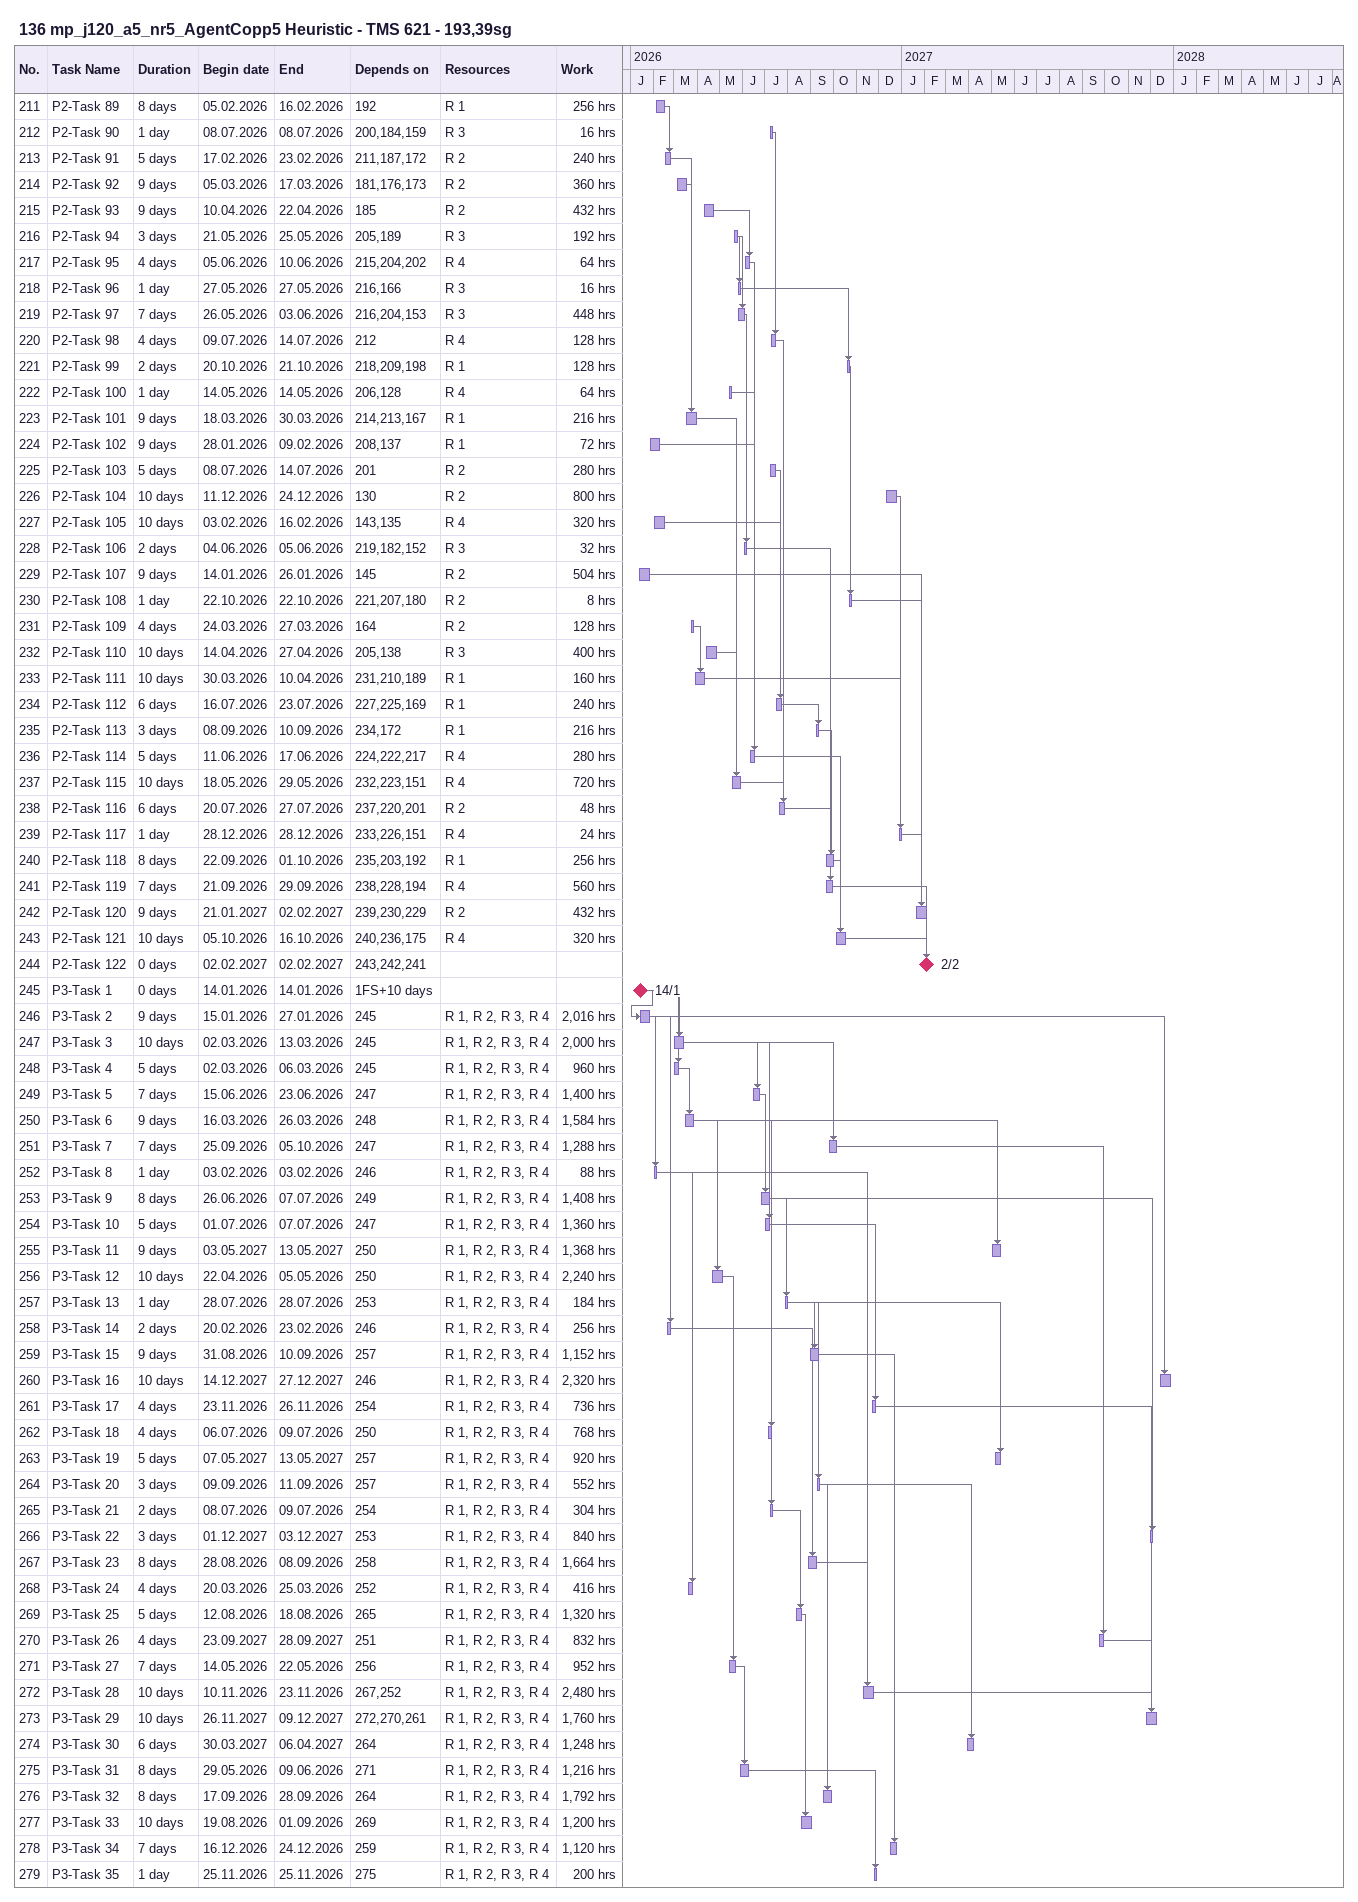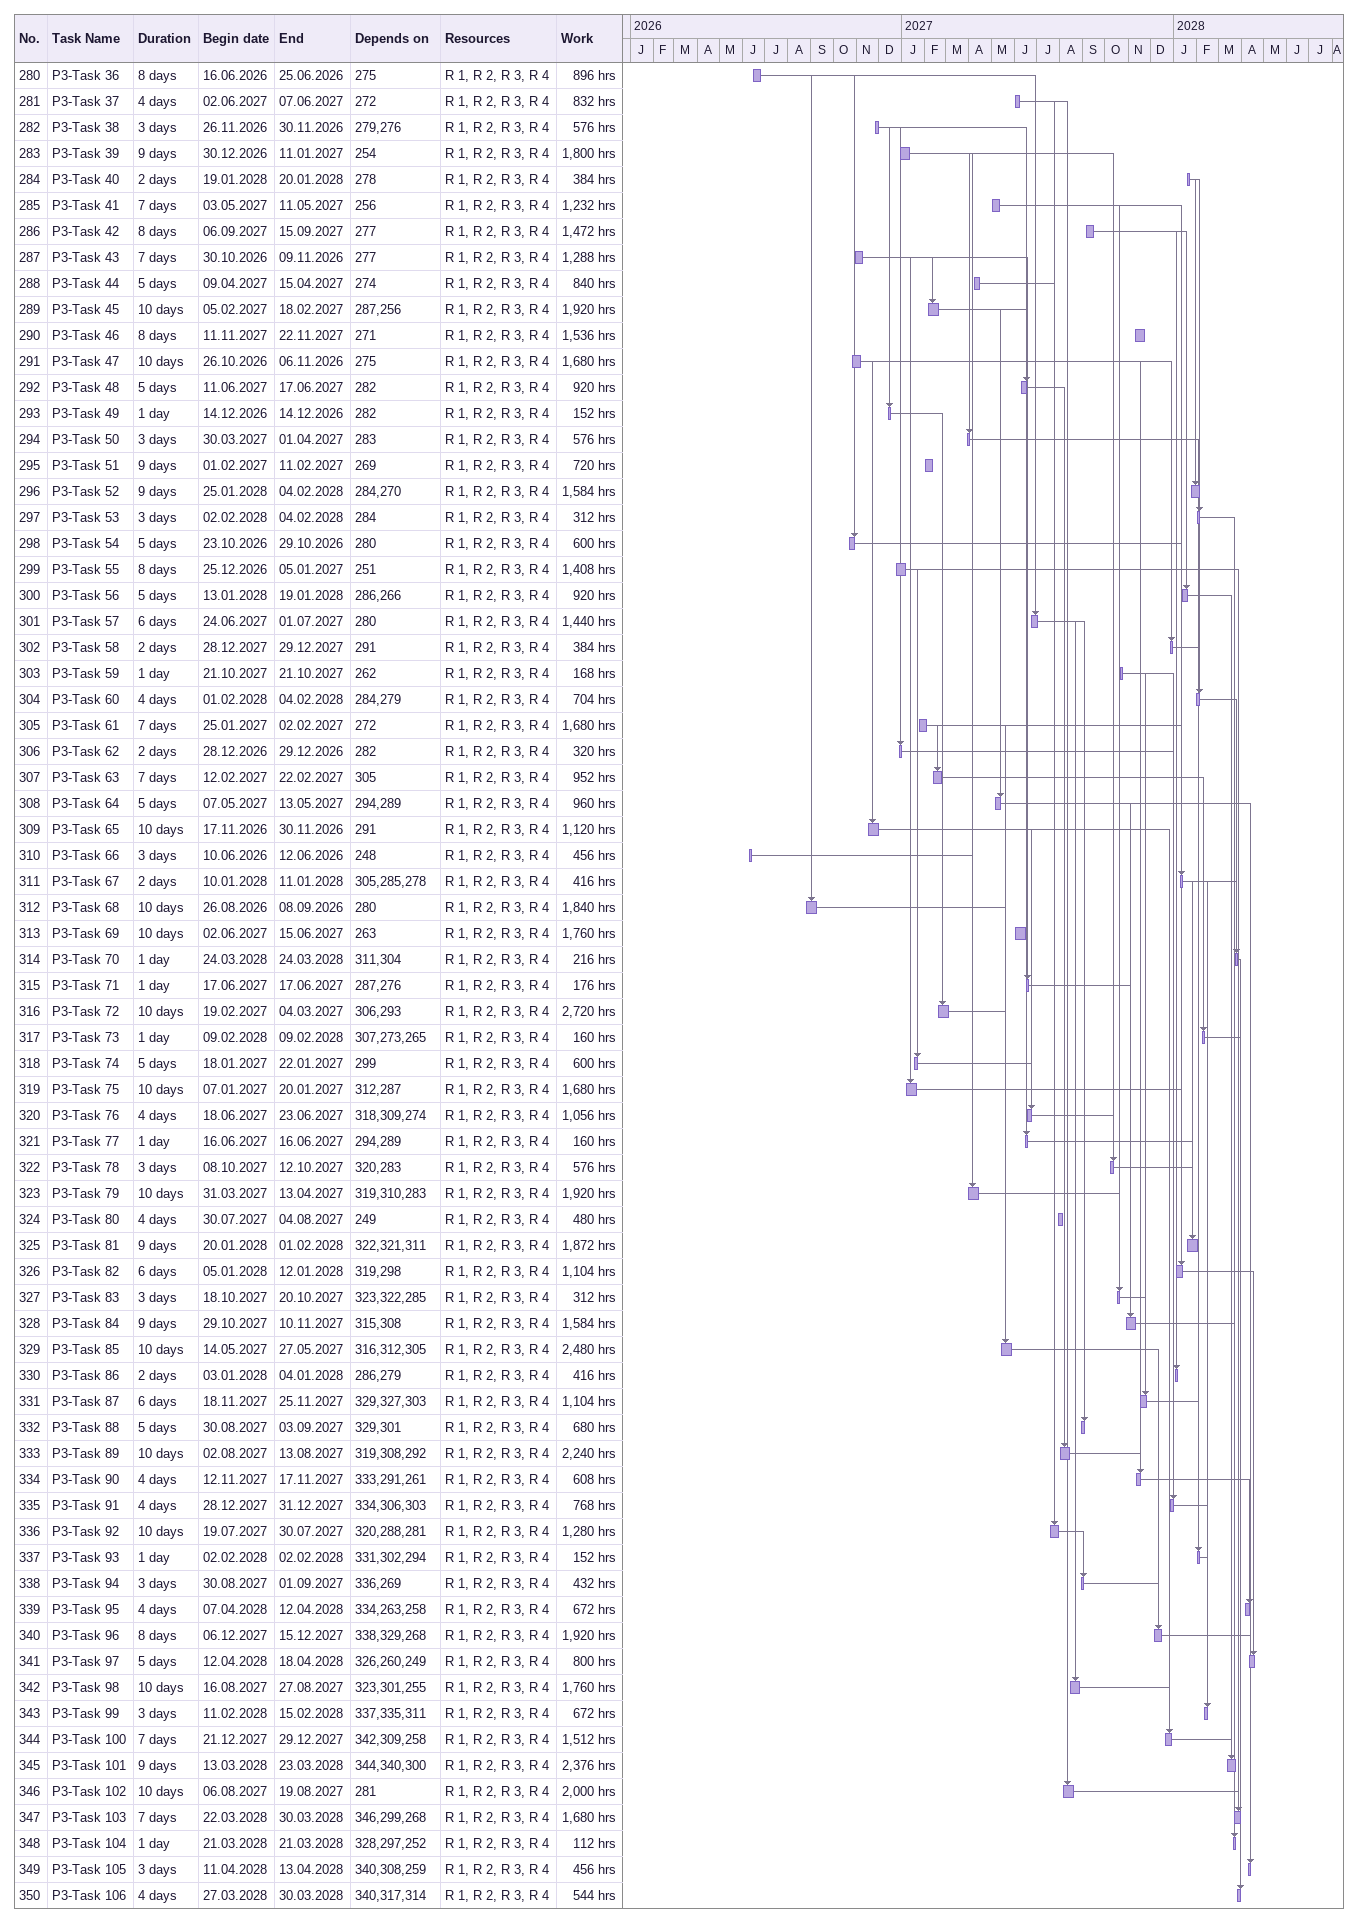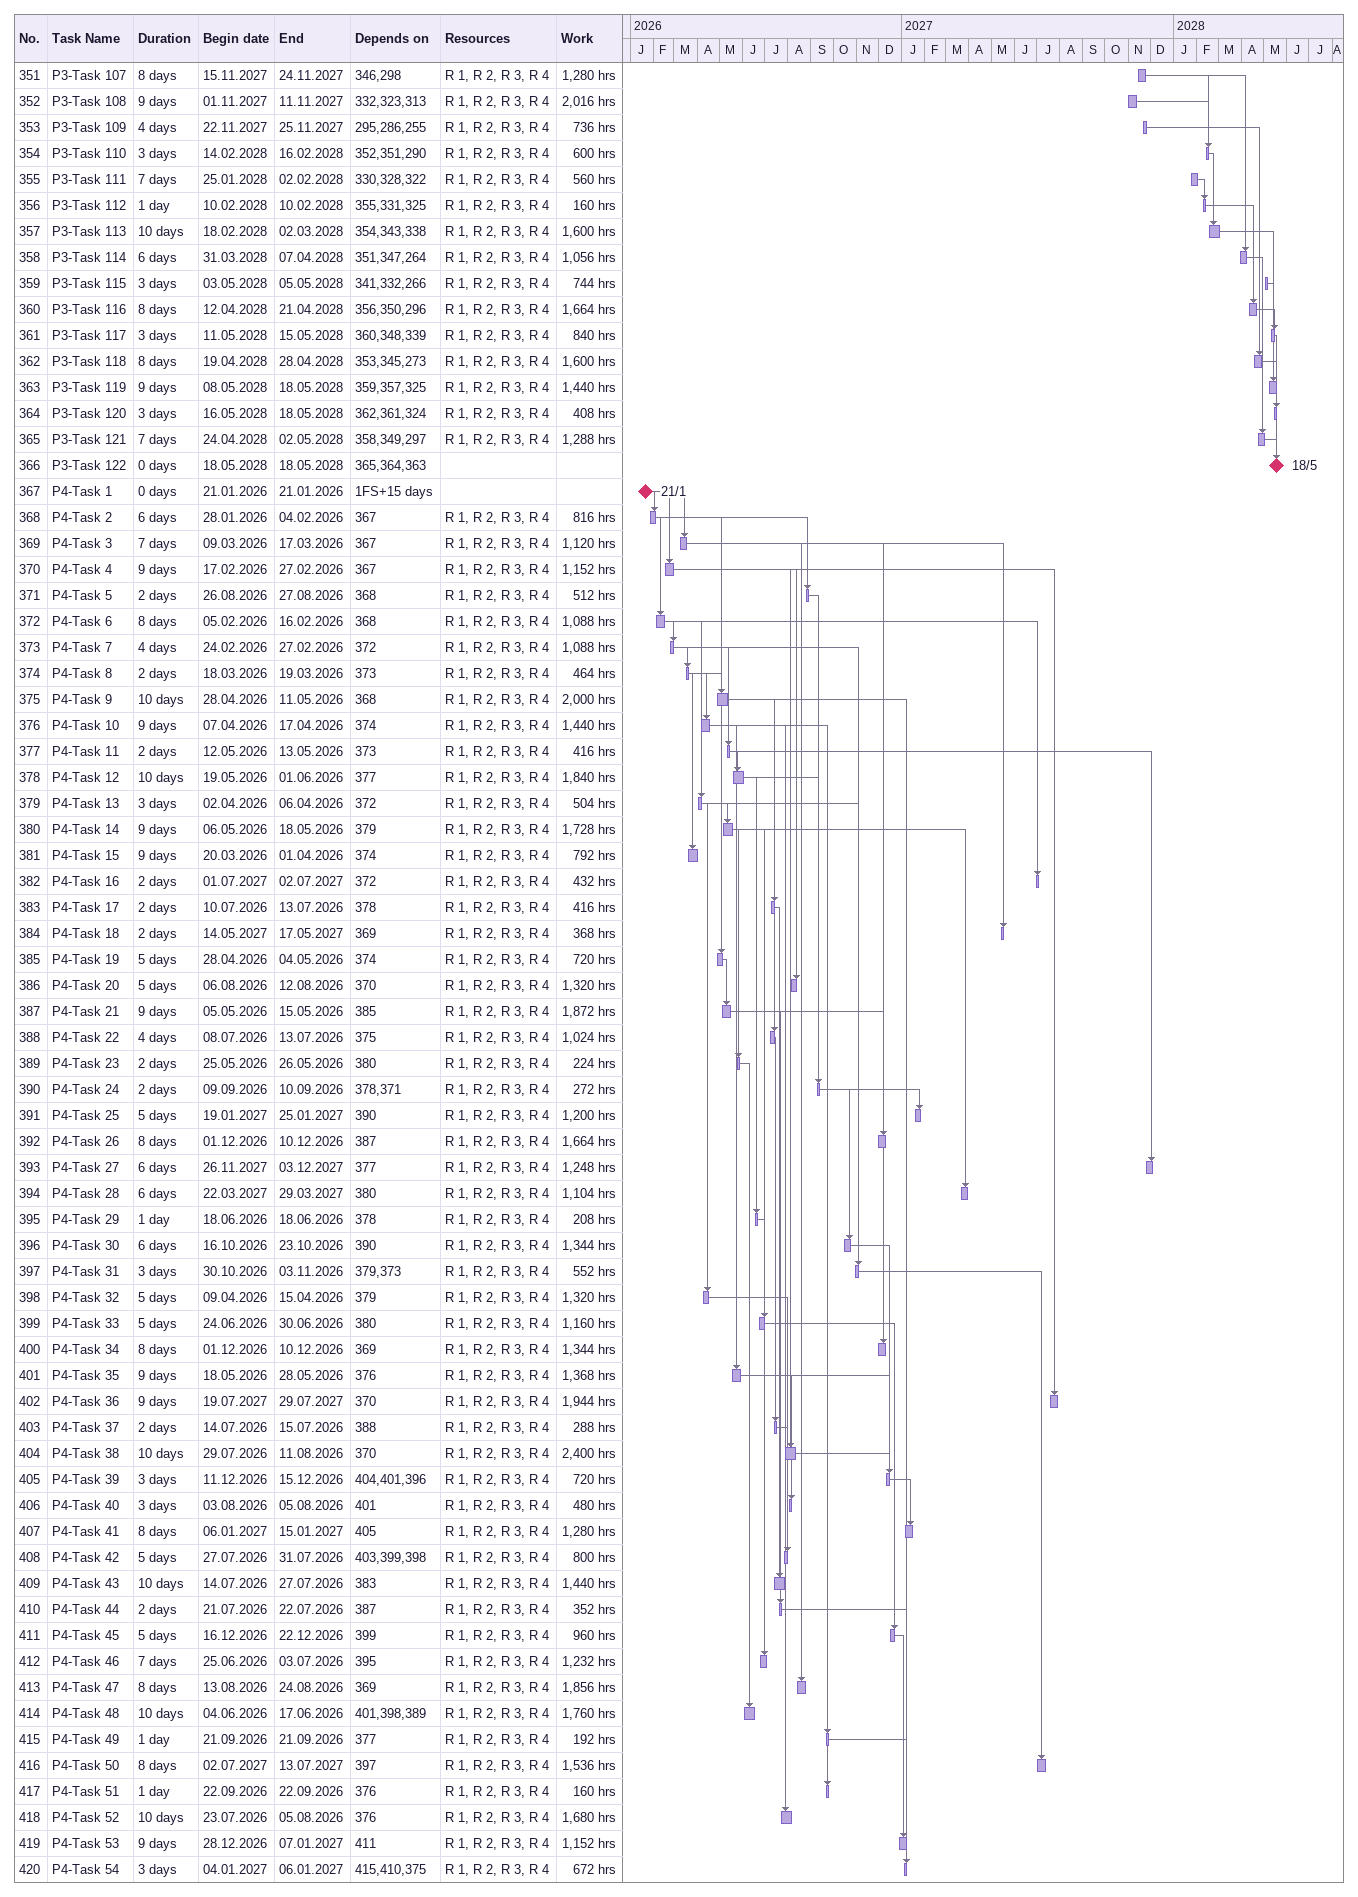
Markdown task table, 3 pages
136 mp_j120_a5_nr5_AgentCopp5 Heuristic - TMS 621 - 193,39sg

| ID | Task | Duration | Start | Finish | Predecessors | Resources | Work (h) |
|---|---|---|---|---|---|---|---|
| 211 | P2-Task 89 | 8d | 2026-02-05 | 2026-02-16 | 192 | R 1 | 256 |
| 212 | P2-Task 90 | 1d | 2026-07-08 | 2026-07-08 | 200, 184, 159 | R 3 | 16 |
| 213 | P2-Task 91 | 5d | 2026-02-17 | 2026-02-23 | 211, 187, 172 | R 2 | 240 |
| 214 | P2-Task 92 | 9d | 2026-03-05 | 2026-03-17 | 181, 176, 173 | R 2 | 360 |
| 215 | P2-Task 93 | 9d | 2026-04-10 | 2026-04-22 | 185 | R 2 | 432 |
| 216 | P2-Task 94 | 3d | 2026-05-21 | 2026-05-25 | 205, 189 | R 3 | 192 |
| 217 | P2-Task 95 | 4d | 2026-06-05 | 2026-06-10 | 215, 204, 202 | R 4 | 64 |
| 218 | P2-Task 96 | 1d | 2026-05-27 | 2026-05-27 | 216, 166 | R 3 | 16 |
| 219 | P2-Task 97 | 7d | 2026-05-26 | 2026-06-03 | 216, 204, 153 | R 3 | 448 |
| 220 | P2-Task 98 | 4d | 2026-07-09 | 2026-07-14 | 212 | R 4 | 128 |
| 221 | P2-Task 99 | 2d | 2026-10-20 | 2026-10-21 | 218, 209, 198 | R 1 | 128 |
| 222 | P2-Task 100 | 1d | 2026-05-14 | 2026-05-14 | 206, 128 | R 4 | 64 |
| 223 | P2-Task 101 | 9d | 2026-03-18 | 2026-03-30 | 214, 213, 167 | R 1 | 216 |
| 224 | P2-Task 102 | 9d | 2026-01-28 | 2026-02-09 | 208, 137 | R 1 | 72 |
| 225 | P2-Task 103 | 5d | 2026-07-08 | 2026-07-14 | 201 | R 2 | 280 |
| 226 | P2-Task 104 | 10d | 2026-12-11 | 2026-12-24 | 130 | R 2 | 800 |
| 227 | P2-Task 105 | 10d | 2026-02-03 | 2026-02-16 | 143, 135 | R 4 | 320 |
| 228 | P2-Task 106 | 2d | 2026-06-04 | 2026-06-05 | 219, 182, 152 | R 3 | 32 |
| 229 | P2-Task 107 | 9d | 2026-01-14 | 2026-01-26 | 145 | R 2 | 504 |
| 230 | P2-Task 108 | 1d | 2026-10-22 | 2026-10-22 | 221, 207, 180 | R 2 | 8 |
| 231 | P2-Task 109 | 4d | 2026-03-24 | 2026-03-27 | 164 | R 2 | 128 |
| 232 | P2-Task 110 | 10d | 2026-04-14 | 2026-04-27 | 205, 138 | R 3 | 400 |
| 233 | P2-Task 111 | 10d | 2026-03-30 | 2026-04-10 | 231, 210, 189 | R 1 | 160 |
| 234 | P2-Task 112 | 6d | 2026-07-16 | 2026-07-23 | 227, 225, 169 | R 1 | 240 |
| 235 | P2-Task 113 | 3d | 2026-09-08 | 2026-09-10 | 234, 172 | R 1 | 216 |
| 236 | P2-Task 114 | 5d | 2026-06-11 | 2026-06-17 | 224, 222, 217 | R 4 | 280 |
| 237 | P2-Task 115 | 10d | 2026-05-18 | 2026-05-29 | 232, 223, 151 | R 4 | 720 |
| 238 | P2-Task 116 | 6d | 2026-07-20 | 2026-07-27 | 237, 220, 201 | R 2 | 48 |
| 239 | P2-Task 117 | 1d | 2026-12-28 | 2026-12-28 | 233, 226, 151 | R 4 | 24 |
| 240 | P2-Task 118 | 8d | 2026-09-22 | 2026-10-01 | 235, 203, 192 | R 1 | 256 |
| 241 | P2-Task 119 | 7d | 2026-09-21 | 2026-09-29 | 238, 228, 194 | R 4 | 560 |
| 242 | P2-Task 120 | 9d | 2027-01-21 | 2027-02-02 | 239, 230, 229 | R 2 | 432 |
| 243 | P2-Task 121 | 10d | 2026-10-05 | 2026-10-16 | 240, 236, 175 | R 4 | 320 |
| 244 | P2-Task 122 | 0d | 2027-02-02 | 2027-02-02 | 243, 242, 241 |  |  |
| 245 | P3-Task 1 | 0d | 2026-01-14 | 2026-01-14 | 1FS+10d |  |  |
| 246 | P3-Task 2 | 9d | 2026-01-15 | 2026-01-27 | 245 | R 1, R 2, R 3, R 4 | 2016 |
| 247 | P3-Task 3 | 10d | 2026-03-02 | 2026-03-13 | 245 | R 1, R 2, R 3, R 4 | 2000 |
| 248 | P3-Task 4 | 5d | 2026-03-02 | 2026-03-06 | 245 | R 1, R 2, R 3, R 4 | 960 |
| 249 | P3-Task 5 | 7d | 2026-06-15 | 2026-06-23 | 247 | R 1, R 2, R 3, R 4 | 1400 |
| 250 | P3-Task 6 | 9d | 2026-03-16 | 2026-03-26 | 248 | R 1, R 2, R 3, R 4 | 1584 |
| 251 | P3-Task 7 | 7d | 2026-09-25 | 2026-10-05 | 247 | R 1, R 2, R 3, R 4 | 1288 |
| 252 | P3-Task 8 | 1d | 2026-02-03 | 2026-02-03 | 246 | R 1, R 2, R 3, R 4 | 88 |
| 253 | P3-Task 9 | 8d | 2026-06-26 | 2026-07-07 | 249 | R 1, R 2, R 3, R 4 | 1408 |
| 254 | P3-Task 10 | 5d | 2026-07-01 | 2026-07-07 | 247 | R 1, R 2, R 3, R 4 | 1360 |
| 255 | P3-Task 11 | 9d | 2027-05-03 | 2027-05-13 | 250 | R 1, R 2, R 3, R 4 | 1368 |
| 256 | P3-Task 12 | 10d | 2026-04-22 | 2026-05-05 | 250 | R 1, R 2, R 3, R 4 | 2240 |
| 257 | P3-Task 13 | 1d | 2026-07-28 | 2026-07-28 | 253 | R 1, R 2, R 3, R 4 | 184 |
| 258 | P3-Task 14 | 2d | 2026-02-20 | 2026-02-23 | 246 | R 1, R 2, R 3, R 4 | 256 |
| 259 | P3-Task 15 | 9d | 2026-08-31 | 2026-09-10 | 257 | R 1, R 2, R 3, R 4 | 1152 |
| 260 | P3-Task 16 | 10d | 2027-12-14 | 2027-12-27 | 246 | R 1, R 2, R 3, R 4 | 2320 |
| 261 | P3-Task 17 | 4d | 2026-11-23 | 2026-11-26 | 254 | R 1, R 2, R 3, R 4 | 736 |
| 262 | P3-Task 18 | 4d | 2026-07-06 | 2026-07-09 | 250 | R 1, R 2, R 3, R 4 | 768 |
| 263 | P3-Task 19 | 5d | 2027-05-07 | 2027-05-13 | 257 | R 1, R 2, R 3, R 4 | 920 |
| 264 | P3-Task 20 | 3d | 2026-09-09 | 2026-09-11 | 257 | R 1, R 2, R 3, R 4 | 552 |
| 265 | P3-Task 21 | 2d | 2026-07-08 | 2026-07-09 | 254 | R 1, R 2, R 3, R 4 | 304 |
| 266 | P3-Task 22 | 3d | 2027-12-01 | 2027-12-03 | 253 | R 1, R 2, R 3, R 4 | 840 |
| 267 | P3-Task 23 | 8d | 2026-08-28 | 2026-09-08 | 258 | R 1, R 2, R 3, R 4 | 1664 |
| 268 | P3-Task 24 | 4d | 2026-03-20 | 2026-03-25 | 252 | R 1, R 2, R 3, R 4 | 416 |
| 269 | P3-Task 25 | 5d | 2026-08-12 | 2026-08-18 | 265 | R 1, R 2, R 3, R 4 | 1320 |
| 270 | P3-Task 26 | 4d | 2027-09-23 | 2027-09-28 | 251 | R 1, R 2, R 3, R 4 | 832 |
| 271 | P3-Task 27 | 7d | 2026-05-14 | 2026-05-22 | 256 | R 1, R 2, R 3, R 4 | 952 |
| 272 | P3-Task 28 | 10d | 2026-11-10 | 2026-11-23 | 267, 252 | R 1, R 2, R 3, R 4 | 2480 |
| 273 | P3-Task 29 | 10d | 2027-11-26 | 2027-12-09 | 272, 270, 261 | R 1, R 2, R 3, R 4 | 1760 |
| 274 | P3-Task 30 | 6d | 2027-03-30 | 2027-04-06 | 264 | R 1, R 2, R 3, R 4 | 1248 |
| 275 | P3-Task 31 | 8d | 2026-05-29 | 2026-06-09 | 271 | R 1, R 2, R 3, R 4 | 1216 |
| 276 | P3-Task 32 | 8d | 2026-09-17 | 2026-09-28 | 264 | R 1, R 2, R 3, R 4 | 1792 |
| 277 | P3-Task 33 | 10d | 2026-08-19 | 2026-09-01 | 269 | R 1, R 2, R 3, R 4 | 1200 |
| 278 | P3-Task 34 | 7d | 2026-12-16 | 2026-12-24 | 259 | R 1, R 2, R 3, R 4 | 1120 |
| 279 | P3-Task 35 | 1d | 2026-11-25 | 2026-11-25 | 275 | R 1, R 2, R 3, R 4 | 200 |
| 280 | P3-Task 36 | 8d | 2026-06-16 | 2026-06-25 | 275 | R 1, R 2, R 3, R 4 | 896 |
| 281 | P3-Task 37 | 4d | 2027-06-02 | 2027-06-07 | 272 | R 1, R 2, R 3, R 4 | 832 |
| 282 | P3-Task 38 | 3d | 2026-11-26 | 2026-11-30 | 279, 276 | R 1, R 2, R 3, R 4 | 576 |
| 283 | P3-Task 39 | 9d | 2026-12-30 | 2027-01-11 | 254 | R 1, R 2, R 3, R 4 | 1800 |
| 284 | P3-Task 40 | 2d | 2028-01-19 | 2028-01-20 | 278 | R 1, R 2, R 3, R 4 | 384 |
| 285 | P3-Task 41 | 7d | 2027-05-03 | 2027-05-11 | 256 | R 1, R 2, R 3, R 4 | 1232 |
| 286 | P3-Task 42 | 8d | 2027-09-06 | 2027-09-15 | 277 | R 1, R 2, R 3, R 4 | 1472 |
| 287 | P3-Task 43 | 7d | 2026-10-30 | 2026-11-09 | 277 | R 1, R 2, R 3, R 4 | 1288 |
| 288 | P3-Task 44 | 5d | 2027-04-09 | 2027-04-15 | 274 | R 1, R 2, R 3, R 4 | 840 |
| 289 | P3-Task 45 | 10d | 2027-02-05 | 2027-02-18 | 287, 256 | R 1, R 2, R 3, R 4 | 1920 |
| 290 | P3-Task 46 | 8d | 2027-11-11 | 2027-11-22 | 271 | R 1, R 2, R 3, R 4 | 1536 |
| 291 | P3-Task 47 | 10d | 2026-10-26 | 2026-11-06 | 275 | R 1, R 2, R 3, R 4 | 1680 |
| 292 | P3-Task 48 | 5d | 2027-06-11 | 2027-06-17 | 282 | R 1, R 2, R 3, R 4 | 920 |
| 293 | P3-Task 49 | 1d | 2026-12-14 | 2026-12-14 | 282 | R 1, R 2, R 3, R 4 | 152 |
| 294 | P3-Task 50 | 3d | 2027-03-30 | 2027-04-01 | 283 | R 1, R 2, R 3, R 4 | 576 |
| 295 | P3-Task 51 | 9d | 2027-02-01 | 2027-02-11 | 269 | R 1, R 2, R 3, R 4 | 720 |
| 296 | P3-Task 52 | 9d | 2028-01-25 | 2028-02-04 | 284, 270 | R 1, R 2, R 3, R 4 | 1584 |
| 297 | P3-Task 53 | 3d | 2028-02-02 | 2028-02-04 | 284 | R 1, R 2, R 3, R 4 | 312 |
| 298 | P3-Task 54 | 5d | 2026-10-23 | 2026-10-29 | 280 | R 1, R 2, R 3, R 4 | 600 |
| 299 | P3-Task 55 | 8d | 2026-12-25 | 2027-01-05 | 251 | R 1, R 2, R 3, R 4 | 1408 |
| 300 | P3-Task 56 | 5d | 2028-01-13 | 2028-01-19 | 286, 266 | R 1, R 2, R 3, R 4 | 920 |
| 301 | P3-Task 57 | 6d | 2027-06-24 | 2027-07-01 | 280 | R 1, R 2, R 3, R 4 | 1440 |
| 302 | P3-Task 58 | 2d | 2027-12-28 | 2027-12-29 | 291 | R 1, R 2, R 3, R 4 | 384 |
| 303 | P3-Task 59 | 1d | 2027-10-21 | 2027-10-21 | 262 | R 1, R 2, R 3, R 4 | 168 |
| 304 | P3-Task 60 | 4d | 2028-02-01 | 2028-02-04 | 284, 279 | R 1, R 2, R 3, R 4 | 704 |
| 305 | P3-Task 61 | 7d | 2027-01-25 | 2027-02-02 | 272 | R 1, R 2, R 3, R 4 | 1680 |
| 306 | P3-Task 62 | 2d | 2026-12-28 | 2026-12-29 | 282 | R 1, R 2, R 3, R 4 | 320 |
| 307 | P3-Task 63 | 7d | 2027-02-12 | 2027-02-22 | 305 | R 1, R 2, R 3, R 4 | 952 |
| 308 | P3-Task 64 | 5d | 2027-05-07 | 2027-05-13 | 294, 289 | R 1, R 2, R 3, R 4 | 960 |
| 309 | P3-Task 65 | 10d | 2026-11-17 | 2026-11-30 | 291 | R 1, R 2, R 3, R 4 | 1120 |
| 310 | P3-Task 66 | 3d | 2026-06-10 | 2026-06-12 | 248 | R 1, R 2, R 3, R 4 | 456 |
| 311 | P3-Task 67 | 2d | 2028-01-10 | 2028-01-11 | 305, 285, 278 | R 1, R 2, R 3, R 4 | 416 |
| 312 | P3-Task 68 | 10d | 2026-08-26 | 2026-09-08 | 280 | R 1, R 2, R 3, R 4 | 1840 |
| 313 | P3-Task 69 | 10d | 2027-06-02 | 2027-06-15 | 263 | R 1, R 2, R 3, R 4 | 1760 |
| 314 | P3-Task 70 | 1d | 2028-03-24 | 2028-03-24 | 311, 304 | R 1, R 2, R 3, R 4 | 216 |
| 315 | P3-Task 71 | 1d | 2027-06-17 | 2027-06-17 | 287, 276 | R 1, R 2, R 3, R 4 | 176 |
| 316 | P3-Task 72 | 10d | 2027-02-19 | 2027-03-04 | 306, 293 | R 1, R 2, R 3, R 4 | 2720 |
| 317 | P3-Task 73 | 1d | 2028-02-09 | 2028-02-09 | 307, 273, 265 | R 1, R 2, R 3, R 4 | 160 |
| 318 | P3-Task 74 | 5d | 2027-01-18 | 2027-01-22 | 299 | R 1, R 2, R 3, R 4 | 600 |
| 319 | P3-Task 75 | 10d | 2027-01-07 | 2027-01-20 | 312, 287 | R 1, R 2, R 3, R 4 | 1680 |
| 320 | P3-Task 76 | 4d | 2027-06-18 | 2027-06-23 | 318, 309, 274 | R 1, R 2, R 3, R 4 | 1056 |
| 321 | P3-Task 77 | 1d | 2027-06-16 | 2027-06-16 | 294, 289 | R 1, R 2, R 3, R 4 | 160 |
| 322 | P3-Task 78 | 3d | 2027-10-08 | 2027-10-12 | 320, 283 | R 1, R 2, R 3, R 4 | 576 |
| 323 | P3-Task 79 | 10d | 2027-03-31 | 2027-04-13 | 319, 310, 283 | R 1, R 2, R 3, R 4 | 1920 |
| 324 | P3-Task 80 | 4d | 2027-07-30 | 2027-08-04 | 249 | R 1, R 2, R 3, R 4 | 480 |
| 325 | P3-Task 81 | 9d | 2028-01-20 | 2028-02-01 | 322, 321, 311 | R 1, R 2, R 3, R 4 | 1872 |
| 326 | P3-Task 82 | 6d | 2028-01-05 | 2028-01-12 | 319, 298 | R 1, R 2, R 3, R 4 | 1104 |
| 327 | P3-Task 83 | 3d | 2027-10-18 | 2027-10-20 | 323, 322, 285 | R 1, R 2, R 3, R 4 | 312 |
| 328 | P3-Task 84 | 9d | 2027-10-29 | 2027-11-10 | 315, 308 | R 1, R 2, R 3, R 4 | 1584 |
| 329 | P3-Task 85 | 10d | 2027-05-14 | 2027-05-27 | 316, 312, 305 | R 1, R 2, R 3, R 4 | 2480 |
| 330 | P3-Task 86 | 2d | 2028-01-03 | 2028-01-04 | 286, 279 | R 1, R 2, R 3, R 4 | 416 |
| 331 | P3-Task 87 | 6d | 2027-11-18 | 2027-11-25 | 329, 327, 303 | R 1, R 2, R 3, R 4 | 1104 |
| 332 | P3-Task 88 | 5d | 2027-08-30 | 2027-09-03 | 329, 301 | R 1, R 2, R 3, R 4 | 680 |
| 333 | P3-Task 89 | 10d | 2027-08-02 | 2027-08-13 | 319, 308, 292 | R 1, R 2, R 3, R 4 | 2240 |
| 334 | P3-Task 90 | 4d | 2027-11-12 | 2027-11-17 | 333, 291, 261 | R 1, R 2, R 3, R 4 | 608 |
| 335 | P3-Task 91 | 4d | 2027-12-28 | 2027-12-31 | 334, 306, 303 | R 1, R 2, R 3, R 4 | 768 |
| 336 | P3-Task 92 | 10d | 2027-07-19 | 2027-07-30 | 320, 288, 281 | R 1, R 2, R 3, R 4 | 1280 |
| 337 | P3-Task 93 | 1d | 2028-02-02 | 2028-02-02 | 331, 302, 294 | R 1, R 2, R 3, R 4 | 152 |
| 338 | P3-Task 94 | 3d | 2027-08-30 | 2027-09-01 | 336, 269 | R 1, R 2, R 3, R 4 | 432 |
| 339 | P3-Task 95 | 4d | 2028-04-07 | 2028-04-12 | 334, 263, 258 | R 1, R 2, R 3, R 4 | 672 |
| 340 | P3-Task 96 | 8d | 2027-12-06 | 2027-12-15 | 338, 329, 268 | R 1, R 2, R 3, R 4 | 1920 |
| 341 | P3-Task 97 | 5d | 2028-04-12 | 2028-04-18 | 326, 260, 249 | R 1, R 2, R 3, R 4 | 800 |
| 342 | P3-Task 98 | 10d | 2027-08-16 | 2027-08-27 | 323, 301, 255 | R 1, R 2, R 3, R 4 | 1760 |
| 343 | P3-Task 99 | 3d | 2028-02-11 | 2028-02-15 | 337, 335, 311 | R 1, R 2, R 3, R 4 | 672 |
| 344 | P3-Task 100 | 7d | 2027-12-21 | 2027-12-29 | 342, 309, 258 | R 1, R 2, R 3, R 4 | 1512 |
| 345 | P3-Task 101 | 9d | 2028-03-13 | 2028-03-23 | 344, 340, 300 | R 1, R 2, R 3, R 4 | 2376 |
| 346 | P3-Task 102 | 10d | 2027-08-06 | 2027-08-19 | 281 | R 1, R 2, R 3, R 4 | 2000 |
| 347 | P3-Task 103 | 7d | 2028-03-22 | 2028-03-30 | 346, 299, 268 | R 1, R 2, R 3, R 4 | 1680 |
| 348 | P3-Task 104 | 1d | 2028-03-21 | 2028-03-21 | 328, 297, 252 | R 1, R 2, R 3, R 4 | 112 |
| 349 | P3-Task 105 | 3d | 2028-04-11 | 2028-04-13 | 340, 308, 259 | R 1, R 2, R 3, R 4 | 456 |
| 350 | P3-Task 106 | 4d | 2028-03-27 | 2028-03-30 | 340, 317, 314 | R 1, R 2, R 3, R 4 | 544 |
| 351 | P3-Task 107 | 8d | 2027-11-15 | 2027-11-24 | 346, 298 | R 1, R 2, R 3, R 4 | 1280 |
| 352 | P3-Task 108 | 9d | 2027-11-01 | 2027-11-11 | 332, 323, 313 | R 1, R 2, R 3, R 4 | 2016 |
| 353 | P3-Task 109 | 4d | 2027-11-22 | 2027-11-25 | 295, 286, 255 | R 1, R 2, R 3, R 4 | 736 |
| 354 | P3-Task 110 | 3d | 2028-02-14 | 2028-02-16 | 352, 351, 290 | R 1, R 2, R 3, R 4 | 600 |
| 355 | P3-Task 111 | 7d | 2028-01-25 | 2028-02-02 | 330, 328, 322 | R 1, R 2, R 3, R 4 | 560 |
| 356 | P3-Task 112 | 1d | 2028-02-10 | 2028-02-10 | 355, 331, 325 | R 1, R 2, R 3, R 4 | 160 |
| 357 | P3-Task 113 | 10d | 2028-02-18 | 2028-03-02 | 354, 343, 338 | R 1, R 2, R 3, R 4 | 1600 |
| 358 | P3-Task 114 | 6d | 2028-03-31 | 2028-04-07 | 351, 347, 264 | R 1, R 2, R 3, R 4 | 1056 |
| 359 | P3-Task 115 | 3d | 2028-05-03 | 2028-05-05 | 341, 332, 266 | R 1, R 2, R 3, R 4 | 744 |
| 360 | P3-Task 116 | 8d | 2028-04-12 | 2028-04-21 | 356, 350, 296 | R 1, R 2, R 3, R 4 | 1664 |
| 361 | P3-Task 117 | 3d | 2028-05-11 | 2028-05-15 | 360, 348, 339 | R 1, R 2, R 3, R 4 | 840 |
| 362 | P3-Task 118 | 8d | 2028-04-19 | 2028-04-28 | 353, 345, 273 | R 1, R 2, R 3, R 4 | 1600 |
| 363 | P3-Task 119 | 9d | 2028-05-08 | 2028-05-18 | 359, 357, 325 | R 1, R 2, R 3, R 4 | 1440 |
| 364 | P3-Task 120 | 3d | 2028-05-16 | 2028-05-18 | 362, 361, 324 | R 1, R 2, R 3, R 4 | 408 |
| 365 | P3-Task 121 | 7d | 2028-04-24 | 2028-05-02 | 358, 349, 297 | R 1, R 2, R 3, R 4 | 1288 |
| 366 | P3-Task 122 | 0d | 2028-05-18 | 2028-05-18 | 365, 364, 363 |  |  |
| 367 | P4-Task 1 | 0d | 2026-01-21 | 2026-01-21 | 1FS+15d |  |  |
| 368 | P4-Task 2 | 6d | 2026-01-28 | 2026-02-04 | 367 | R 1, R 2, R 3, R 4 | 816 |
| 369 | P4-Task 3 | 7d | 2026-03-09 | 2026-03-17 | 367 | R 1, R 2, R 3, R 4 | 1120 |
| 370 | P4-Task 4 | 9d | 2026-02-17 | 2026-02-27 | 367 | R 1, R 2, R 3, R 4 | 1152 |
| 371 | P4-Task 5 | 2d | 2026-08-26 | 2026-08-27 | 368 | R 1, R 2, R 3, R 4 | 512 |
| 372 | P4-Task 6 | 8d | 2026-02-05 | 2026-02-16 | 368 | R 1, R 2, R 3, R 4 | 1088 |
| 373 | P4-Task 7 | 4d | 2026-02-24 | 2026-02-27 | 372 | R 1, R 2, R 3, R 4 | 1088 |
| 374 | P4-Task 8 | 2d | 2026-03-18 | 2026-03-19 | 373 | R 1, R 2, R 3, R 4 | 464 |
| 375 | P4-Task 9 | 10d | 2026-04-28 | 2026-05-11 | 368 | R 1, R 2, R 3, R 4 | 2000 |
| 376 | P4-Task 10 | 9d | 2026-04-07 | 2026-04-17 | 374 | R 1, R 2, R 3, R 4 | 1440 |
| 377 | P4-Task 11 | 2d | 2026-05-12 | 2026-05-13 | 373 | R 1, R 2, R 3, R 4 | 416 |
| 378 | P4-Task 12 | 10d | 2026-05-19 | 2026-06-01 | 377 | R 1, R 2, R 3, R 4 | 1840 |
| 379 | P4-Task 13 | 3d | 2026-04-02 | 2026-04-06 | 372 | R 1, R 2, R 3, R 4 | 504 |
| 380 | P4-Task 14 | 9d | 2026-05-06 | 2026-05-18 | 379 | R 1, R 2, R 3, R 4 | 1728 |
| 381 | P4-Task 15 | 9d | 2026-03-20 | 2026-04-01 | 374 | R 1, R 2, R 3, R 4 | 792 |
| 382 | P4-Task 16 | 2d | 2027-07-01 | 2027-07-02 | 372 | R 1, R 2, R 3, R 4 | 432 |
| 383 | P4-Task 17 | 2d | 2026-07-10 | 2026-07-13 | 378 | R 1, R 2, R 3, R 4 | 416 |
| 384 | P4-Task 18 | 2d | 2027-05-14 | 2027-05-17 | 369 | R 1, R 2, R 3, R 4 | 368 |
| 385 | P4-Task 19 | 5d | 2026-04-28 | 2026-05-04 | 374 | R 1, R 2, R 3, R 4 | 720 |
| 386 | P4-Task 20 | 5d | 2026-08-06 | 2026-08-12 | 370 | R 1, R 2, R 3, R 4 | 1320 |
| 387 | P4-Task 21 | 9d | 2026-05-05 | 2026-05-15 | 385 | R 1, R 2, R 3, R 4 | 1872 |
| 388 | P4-Task 22 | 4d | 2026-07-08 | 2026-07-13 | 375 | R 1, R 2, R 3, R 4 | 1024 |
| 389 | P4-Task 23 | 2d | 2026-05-25 | 2026-05-26 | 380 | R 1, R 2, R 3, R 4 | 224 |
| 390 | P4-Task 24 | 2d | 2026-09-09 | 2026-09-10 | 378, 371 | R 1, R 2, R 3, R 4 | 272 |
| 391 | P4-Task 25 | 5d | 2027-01-19 | 2027-01-25 | 390 | R 1, R 2, R 3, R 4 | 1200 |
| 392 | P4-Task 26 | 8d | 2026-12-01 | 2026-12-10 | 387 | R 1, R 2, R 3, R 4 | 1664 |
| 393 | P4-Task 27 | 6d | 2027-11-26 | 2027-12-03 | 377 | R 1, R 2, R 3, R 4 | 1248 |
| 394 | P4-Task 28 | 6d | 2027-03-22 | 2027-03-29 | 380 | R 1, R 2, R 3, R 4 | 1104 |
| 395 | P4-Task 29 | 1d | 2026-06-18 | 2026-06-18 | 378 | R 1, R 2, R 3, R 4 | 208 |
| 396 | P4-Task 30 | 6d | 2026-10-16 | 2026-10-23 | 390 | R 1, R 2, R 3, R 4 | 1344 |
| 397 | P4-Task 31 | 3d | 2026-10-30 | 2026-11-03 | 379, 373 | R 1, R 2, R 3, R 4 | 552 |
| 398 | P4-Task 32 | 5d | 2026-04-09 | 2026-04-15 | 379 | R 1, R 2, R 3, R 4 | 1320 |
| 399 | P4-Task 33 | 5d | 2026-06-24 | 2026-06-30 | 380 | R 1, R 2, R 3, R 4 | 1160 |
| 400 | P4-Task 34 | 8d | 2026-12-01 | 2026-12-10 | 369 | R 1, R 2, R 3, R 4 | 1344 |
| 401 | P4-Task 35 | 9d | 2026-05-18 | 2026-05-28 | 376 | R 1, R 2, R 3, R 4 | 1368 |
| 402 | P4-Task 36 | 9d | 2027-07-19 | 2027-07-29 | 370 | R 1, R 2, R 3, R 4 | 1944 |
| 403 | P4-Task 37 | 2d | 2026-07-14 | 2026-07-15 | 388 | R 1, R 2, R 3, R 4 | 288 |
| 404 | P4-Task 38 | 10d | 2026-07-29 | 2026-08-11 | 370 | R 1, R 2, R 3, R 4 | 2400 |
| 405 | P4-Task 39 | 3d | 2026-12-11 | 2026-12-15 | 404, 401, 396 | R 1, R 2, R 3, R 4 | 720 |
| 406 | P4-Task 40 | 3d | 2026-08-03 | 2026-08-05 | 401 | R 1, R 2, R 3, R 4 | 480 |
| 407 | P4-Task 41 | 8d | 2027-01-06 | 2027-01-15 | 405 | R 1, R 2, R 3, R 4 | 1280 |
| 408 | P4-Task 42 | 5d | 2026-07-27 | 2026-07-31 | 403, 399, 398 | R 1, R 2, R 3, R 4 | 800 |
| 409 | P4-Task 43 | 10d | 2026-07-14 | 2026-07-27 | 383 | R 1, R 2, R 3, R 4 | 1440 |
| 410 | P4-Task 44 | 2d | 2026-07-21 | 2026-07-22 | 387 | R 1, R 2, R 3, R 4 | 352 |
| 411 | P4-Task 45 | 5d | 2026-12-16 | 2026-12-22 | 399 | R 1, R 2, R 3, R 4 | 960 |
| 412 | P4-Task 46 | 7d | 2026-06-25 | 2026-07-03 | 395 | R 1, R 2, R 3, R 4 | 1232 |
| 413 | P4-Task 47 | 8d | 2026-08-13 | 2026-08-24 | 369 | R 1, R 2, R 3, R 4 | 1856 |
| 414 | P4-Task 48 | 10d | 2026-06-04 | 2026-06-17 | 401, 398, 389 | R 1, R 2, R 3, R 4 | 1760 |
| 415 | P4-Task 49 | 1d | 2026-09-21 | 2026-09-21 | 377 | R 1, R 2, R 3, R 4 | 192 |
| 416 | P4-Task 50 | 8d | 2027-07-02 | 2027-07-13 | 397 | R 1, R 2, R 3, R 4 | 1536 |
| 417 | P4-Task 51 | 1d | 2026-09-22 | 2026-09-22 | 376 | R 1, R 2, R 3, R 4 | 160 |
| 418 | P4-Task 52 | 10d | 2026-07-23 | 2026-08-05 | 376 | R 1, R 2, R 3, R 4 | 1680 |
| 419 | P4-Task 53 | 9d | 2026-12-28 | 2027-01-07 | 411 | R 1, R 2, R 3, R 4 | 1152 |
| 420 | P4-Task 54 | 3d | 2027-01-04 | 2027-01-06 | 415, 410, 375 | R 1, R 2, R 3, R 4 | 672 |
